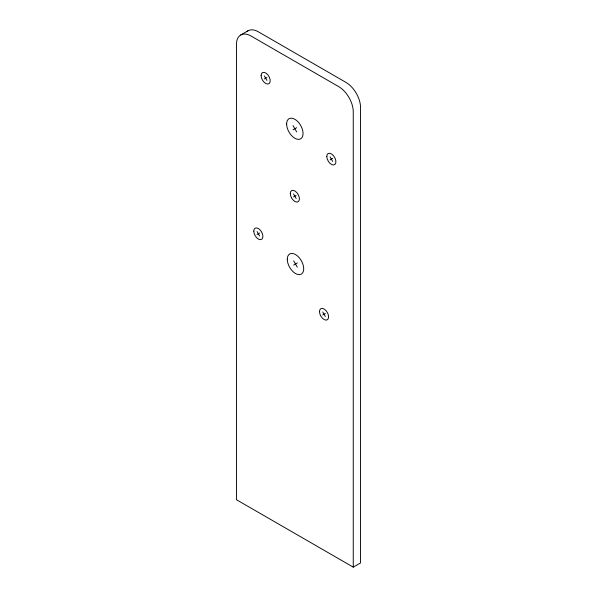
<?xml version="1.0" encoding="UTF-8"?>
<svg xmlns="http://www.w3.org/2000/svg" width="597" height="597" viewBox="0 0 597 597"><rect width="100%" height="100%" fill="white"/><g stroke="black" fill="none" stroke-linecap="round" stroke-linejoin="round"><path stroke-width="0.9" d="M240.718 34.999L248.016 30.783M264.352 78.923L266.934 77.431M293.023 129.81L296.672 127.706M330.066 159.862L332.648 158.377M293.56 196.95L296.142 195.465M257.053 234.531L259.635 233.039M293.672 265.083L297.321 262.971M322.761 314.977L325.343 313.492M353.26 567.15L353.26 111.893A20.649 11.925 60 0 0 338.656 86.602L251.046 36.021A20.649 11.925 60 0 0 236.442 44.454L236.442 499.704L353.26 567.15L360.558 562.934L360.558 107.684A20.649 11.925 60 0 0 345.954 82.386L258.344 31.805A20.649 11.925 60 0 0 246.762 31.716M330.066 156.884L332.648 161.354M264.352 75.938L266.934 80.408M293.023 125.594L296.672 131.922M293.56 193.973L296.142 198.443M293.672 260.867L297.321 267.187M322.761 312L325.343 316.47M257.053 231.546L259.635 236.016M286.635 124.019A11.619 6.709 60 0 0 298.955 139.34A11.619 6.709 60 0 0 298.955 122.915A11.619 6.709 60 0 0 286.635 124.019M287.284 259.285A11.619 6.709 60 0 0 299.604 274.613A11.619 6.709 60 0 0 299.604 258.18A11.619 6.709 60 0 0 287.284 259.285M290.284 193.57A6.455 3.724 60 0 0 297.134 202.084A6.455 3.724 60 0 0 297.134 192.958A6.455 3.724 60 0 0 290.284 193.57M261.083 75.543A6.455 3.724 60 0 0 267.926 84.058A6.455 3.724 60 0 0 267.926 74.931A6.455 3.724 60 0 0 261.083 75.543M319.492 311.604A6.455 3.724 60 0 0 326.335 320.119A6.455 3.724 60 0 0 326.335 310.992A6.455 3.724 60 0 0 319.492 311.604M253.777 231.151A6.455 3.724 60 0 0 260.628 239.666A6.455 3.724 60 0 0 260.628 230.539A6.455 3.724 60 0 0 253.777 231.151M326.79 156.481A6.455 3.724 60 0 0 333.633 164.996A6.455 3.724 60 0 0 333.633 155.877A6.455 3.724 60 0 0 326.79 156.481"/></g></svg>
